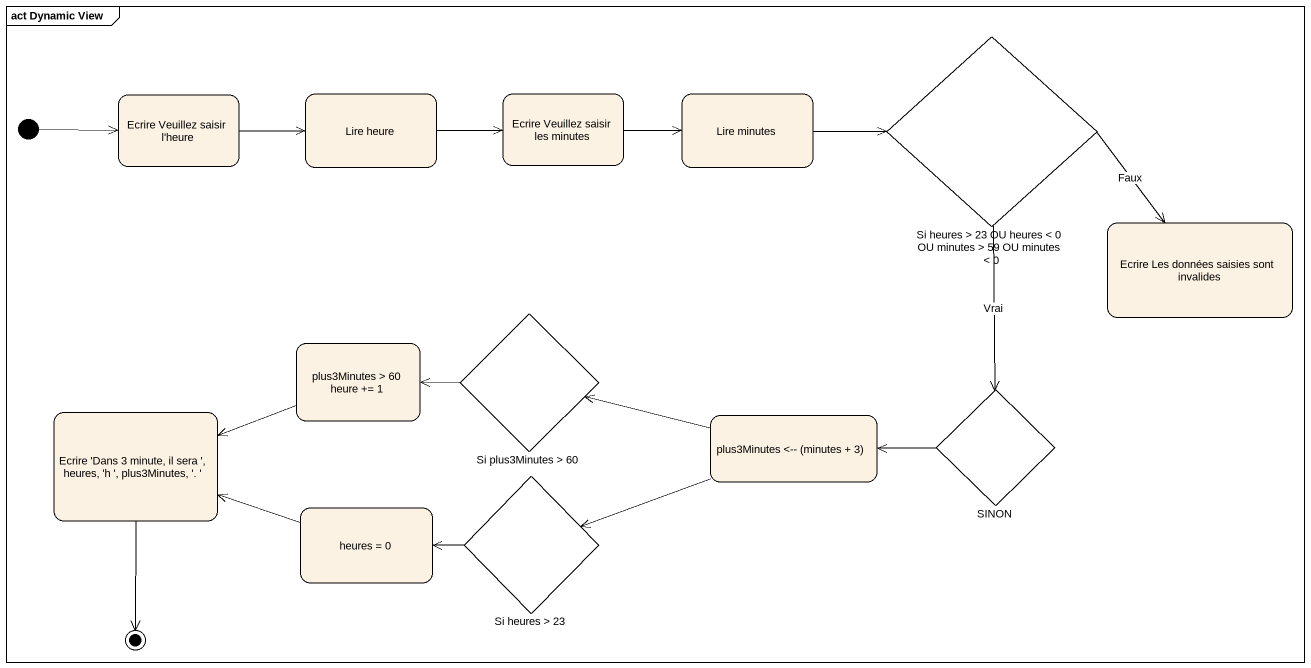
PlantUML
@startuml
mainframe act Dynamic View
hide empty description
state "Si heures > 23 OU heures < 0 OU minutes > 59 OU minutes < 0" as Si_heures_23_OU_heures_0_OU <<choice>>
state "Ecrire Veuillez saisir l'heure" as Ecrire_Veuillez_saisir_l
state "Lire heure" as Lire_heure
state "Ecrire Veuillez saisir les minutes" as Ecrire_Veuillez_saisir_les
state "Lire minutes" as Lire_minutes
state "Ecrire Les données saisies sont invalides" as Ecrire_Les_données_saisies
state "plus3Minutes > 60 heure += 1" as plus3Minutes_60_heure_1
state "Si plus3Minutes > 60" as Si_plus3Minutes_60 <<choice>>
state SINON <<choice>>
state "Ecrire 'Dans 3 minute, il sera ', heures, 'h ', plus3Minutes, '. '" as Ecrire_Dans_3_minute_il
state "plus3Minutes <-- (minutes + 3)" as plus3Minutes_minutes_3
state "Si heures > 23" as Si_heures_23 <<choice>>
state "heures = 0" as heures_0
[*] -right-> Ecrire_Veuillez_saisir_l
Si_heures_23_OU_heures_0_OU --> Ecrire_Les_données_saisies : Faux
Si_heures_23_OU_heures_0_OU --> SINON : Vrai
Ecrire_Veuillez_saisir_l -right-> Lire_heure
Lire_heure -right-> Ecrire_Veuillez_saisir_les
Ecrire_Veuillez_saisir_les -right-> Lire_minutes
Lire_minutes -right-> Si_heures_23_OU_heures_0_OU
plus3Minutes_60_heure_1 -left-> Ecrire_Dans_3_minute_il
Si_plus3Minutes_60 -left-> plus3Minutes_60_heure_1
SINON -left-> plus3Minutes_minutes_3
plus3Minutes_minutes_3 -left-> Si_plus3Minutes_60
plus3Minutes_minutes_3 -left-> Si_heures_23
Si_heures_23 -left-> heures_0
heures_0 -left-> Ecrire_Dans_3_minute_il
Ecrire_Dans_3_minute_il --> [*]
@enduml
